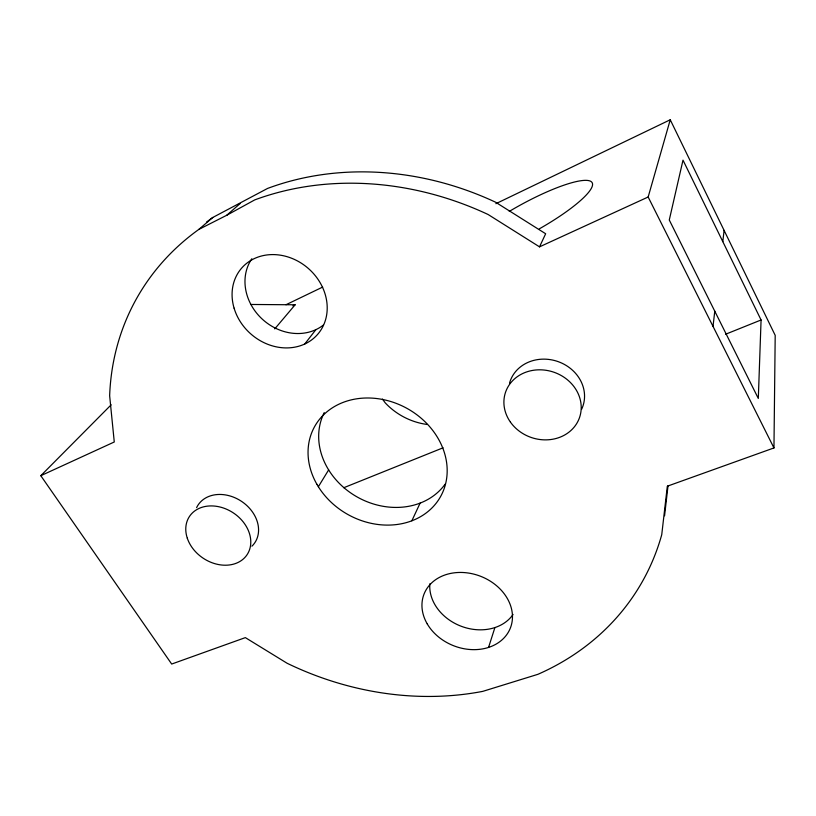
<?xml version="1.0" encoding="UTF-8"?>
<svg xmlns="http://www.w3.org/2000/svg" width="816" height="816" viewBox="0 0 816 816"><rect width="100%" height="100%" fill="white"/><g stroke="black" fill="none" stroke-linecap="round" stroke-linejoin="round"><path stroke-width="1.22" d="M111.16 404.818L40.8 475.697L171.686 664.051L245.351 637.622L287.099 663.255A289.792 245.626 28.9 0 0 482.807 691.356L537.866 674.332A289.792 245.626 28.9 0 0 661.745 534.674L667.325 486.203L773.956 447.943L775.2 335.356L670.242 119.768L495.883 203.694M761.073 319.974L758.309 398.443L669.273 219.994L683.002 160.16L761.073 319.974L725.608 334.234M664.561 515.814L668.029 485.704M713.021 326.4L714.775 311.192M722.803 241.628L724.098 230.398M773.956 447.943L648.159 197.003L670.242 119.768M488.56 647.425L494.904 627.565M40.8 475.697L114.271 441.986L109.65 395.75A289.792 245.626 28.9 0 1 198.849 229.408L226.746 215.261L254.725 199.9A289.792 245.626 28.9 0 1 488.131 214.516L539.519 246.85L545.659 233.753L495.577 202.205A283.142 241.944 28.9 0 0 267.566 188.435L212.752 217.484A283.142 241.944 28.9 0 0 206.53 222.105M411.845 520.802L420.118 503.105M318.352 486.734L328.644 469.904M304.745 344.015L315.894 329.644M274.757 328.879L295.127 304.786L250.787 304.47M226.746 215.261L240.128 203.541M198.849 229.408L212.752 217.484M285.977 304.745L322.677 287.069M292.934 305.847L295.127 304.786M539.519 246.85L648.159 197.003M343.781 487.723L443.078 447.8M382.459 399.095L385.295 402.941A62.812 55.468 28.9 0 0 427.125 424.463M323.35 325.084A49.215 42.871 41.6 0 1 262.14 319.005A49.215 42.871 41.6 0 1 251.807 258.774M445.179 484.102A70.421 59.864 28.9 0 1 355.715 496.138A70.421 59.864 28.9 0 1 324.238 412.59M513.07 614.458A45.38 36.781 21.4 0 1 461.703 626.443A45.38 36.781 21.4 0 1 429.848 583.777M509.255 211.426A73.603 15.004 -28.8 0 1 590.815 181.376A73.603 15.004 -28.8 0 1 539.335 228.837M196.605 507.644A34.068 26.999 33.6 0 1 242.25 501.85A34.068 26.999 33.6 0 1 251.92 546.2M509.551 383.061A38.464 34.15 18.3 0 1 558.379 361.712A38.464 34.15 18.3 0 1 581.655 409.214M316.883 484.265A72.053 60.741 28.9 0 0 437.376 501.595A72.053 60.741 28.9 0 0 378.573 398.779A72.053 60.741 28.9 0 0 316.883 484.265M234.09 308.152A50.408 43.574 41.2 0 0 314.272 337.783A50.408 43.574 41.2 0 0 290.557 257.836A50.408 43.574 41.2 0 0 234.09 308.152M427.227 623.873A46.39 37.261 21.5 0 0 505.583 636.174A46.39 37.261 21.5 0 0 468.802 573.097A46.39 37.261 21.5 0 0 427.227 623.873M187.292 538.183A34.578 27.214 33.5 0 0 242.281 559.847A34.578 27.214 33.5 0 0 225.267 508.684A34.578 27.214 33.5 0 0 187.292 538.183M510.439 422.117A39.107 34.547 18.6 0 0 577.259 422.606A39.107 34.547 18.6 0 0 539.978 369.811A39.107 34.547 18.6 0 0 510.439 422.117"/></g></svg>
